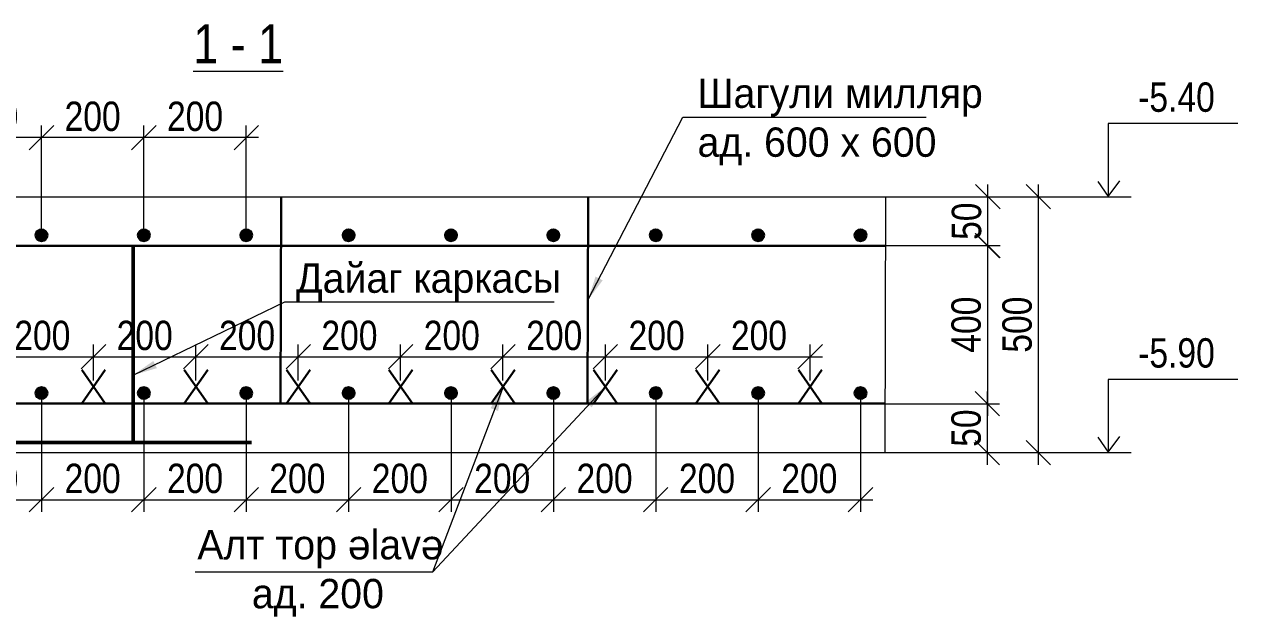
# Model space of a CAD drawing. Header units: millimetres. Extents: x -149347 to 251215, y -2929184 to -2541447.
# Drawn here: x -74820 to -62419, y -2660421 to -2654362 of the extents above; entities that cross this region are included whole.
import ezdxf

# ---------------------------------------------------------------- set-up
doc = ezdxf.new("R2010")
doc.units = ezdxf.units.MM
for name, color, linetype, lineweight in [('Armatur.   0.30', 7, 'Continuous', 30), ('xamit 0.18', 7, 'Continuous', 15), ('ИЧ  РАЗМЕР  0.09', 143, 'Continuous', 9), ('размер  0.09', 141, 'Continuous', 9)]:
    doc.layers.add(name, color=color, linetype=linetype, lineweight=lineweight)
for name, color, linetype in [('divarlar', 7, 'Continuous'), ('Platek FASAD STRIX', 7, 'Continuous'), ('ШТРИХ', 7, 'Continuous')]:
    doc.layers.add(name, color=color, linetype=linetype)
doc.styles.add('A3_Times_AzLat', font='A3TI(LA).TTF')
doc.styles.add('style1', font='A3TI(LA).TTF', dxfattribs={"height": 400})
doc.styles.add('style6', font='ARIALN.TTF', dxfattribs={"height": 300})
doc.dimstyles.new('DIM_100', dxfattribs={"dimscale": 100, "dimtxt": 250, "dimasz": 2.5, "dimexe": 1.25, "dimexo": 0.625, "dimtad": 1, "dimdec": 0, "dimtxsty": 'style1', "dimblk": 'OBLIQUE', "dimcen": 2.5, "dimdle": 1.25, "dimclrd": 251, "dimclre": 251, "dimaunit": 1, "dimadec": 3, "dimazin": 0, "dimtfac": 1, "dimtdec": 0, "dimtmove": 1, "dimatfit": 3, "dimfxl": 1.25, "dimlwd": 5, "dimlwe": 5, "dimarcsym": 0})

# ---------------------------------------------------------------- blocks, each defined once
blk = doc.blocks.new('_Oblique')
at = {"color": 0, "linetype": 'ByBlock', "lineweight": -2}
blk.add_line((-0.5, -0.5), (0.5, 0.5), dxfattribs=at)
blk = doc.blocks.new('*D1710')
at = {"color": 251, "lineweight": 5, "ltscale": 50, "transparency": 16777216}
for p, q in [((-75691, -2656517), (-75691, -2655396)), ((-74645, -2656517), (-74645, -2655396))]:
    blk.add_line(p, q, dxfattribs=at)
at = {"color": 251, "linetype": 'ByBlock', "lineweight": 5, "ltscale": 50, "transparency": 16777216}
blk.add_line((-74520, -2655521), (-75816, -2655521), dxfattribs=at)
at = {"layer": 'Defpoints', "color": 0, "lineweight": 15, "ltscale": 50, "transparency": 16777216}
for p in [(-75691, -2655521), (-75691, -2656580), (-74645, -2656580)]:
    blk.add_point(p, dxfattribs=at)
at = {"color": 251, "lineweight": 5, "ltscale": 50, "transparency": 16777216, "xscale": 250, "yscale": 250, "zscale": 250, "rotation": 180}
blk.add_blockref('_Oblique', (-75691, -2655521), dxfattribs=at)
at = {"color": 251, "lineweight": 5, "ltscale": 50, "transparency": 16777216, "xscale": 250, "yscale": 250, "zscale": 250}
blk.add_blockref('_Oblique', (-74645, -2655521), dxfattribs=at)
at = {"color": 0, "lineweight": 15, "ltscale": 50, "transparency": 16777216, "insert": (-75168, -2655305), "char_height": 300, "attachment_point": 5, "style": 'style6'}
blk.add_mtext('{\\fArial Narrow|b0|i0|c238|p34;200}', dxfattribs=at)
blk = doc.blocks.new('*D1711')
at = {"color": 251, "lineweight": 5, "ltscale": 50, "transparency": 16777216}
for p, q in [((-74645, -2656517), (-74645, -2655396)), ((-73598, -2656517), (-73598, -2655396))]:
    blk.add_line(p, q, dxfattribs=at)
at = {"color": 251, "linetype": 'ByBlock', "lineweight": 5, "ltscale": 50, "transparency": 16777216}
blk.add_line((-73473, -2655521), (-74770, -2655521), dxfattribs=at)
at = {"layer": 'Defpoints', "color": 0, "lineweight": 15, "ltscale": 50, "transparency": 16777216}
for p in [(-74645, -2655521), (-74645, -2656580), (-73598, -2656580)]:
    blk.add_point(p, dxfattribs=at)
at = {"color": 251, "lineweight": 5, "ltscale": 50, "transparency": 16777216, "xscale": 250, "yscale": 250, "zscale": 250, "rotation": 180}
blk.add_blockref('_Oblique', (-74645, -2655521), dxfattribs=at)
at = {"color": 251, "lineweight": 5, "ltscale": 50, "transparency": 16777216, "xscale": 250, "yscale": 250, "zscale": 250}
blk.add_blockref('_Oblique', (-73598, -2655521), dxfattribs=at)
at = {"color": 0, "lineweight": 15, "ltscale": 50, "transparency": 16777216, "insert": (-74122, -2655305), "char_height": 300, "attachment_point": 5, "style": 'style6'}
blk.add_mtext('{\\fArial Narrow|b0|i0|c238|p34;200}', dxfattribs=at)
blk = doc.blocks.new('*D1712')
at = {"color": 251, "lineweight": 5, "ltscale": 50, "transparency": 16777216}
for p, q in [((-73598, -2656517), (-73598, -2655396)), ((-72552, -2656527), (-72552, -2655396))]:
    blk.add_line(p, q, dxfattribs=at)
at = {"color": 251, "linetype": 'ByBlock', "lineweight": 5, "ltscale": 50, "transparency": 16777216}
blk.add_line((-72427, -2655521), (-73723, -2655521), dxfattribs=at)
at = {"layer": 'Defpoints', "color": 0, "lineweight": 15, "ltscale": 50, "transparency": 16777216}
for p in [(-73598, -2655521), (-73598, -2656580), (-72552, -2656590)]:
    blk.add_point(p, dxfattribs=at)
at = {"color": 251, "lineweight": 5, "ltscale": 50, "transparency": 16777216, "xscale": 250, "yscale": 250, "zscale": 250, "rotation": 180}
blk.add_blockref('_Oblique', (-73598, -2655521), dxfattribs=at)
at = {"color": 251, "lineweight": 5, "ltscale": 50, "transparency": 16777216, "xscale": 250, "yscale": 250, "zscale": 250}
blk.add_blockref('_Oblique', (-72552, -2655521), dxfattribs=at)
at = {"color": 0, "lineweight": 15, "ltscale": 50, "transparency": 16777216, "insert": (-73075, -2655305), "char_height": 300, "attachment_point": 5, "style": 'style6'}
blk.add_mtext('{\\fArial Narrow|b0|i0|c238|p34;200}', dxfattribs=at)
blk = doc.blocks.new('*D1713')
at = {"color": 251, "linetype": 'ByBlock', "lineweight": 5, "ltscale": 50, "transparency": 16777216}
blk.add_line((-64457, -2656001), (-64457, -2658867), dxfattribs=at)
at = {"color": 251, "lineweight": 5, "ltscale": 50, "transparency": 16777216}
for p, q in [((-65832, -2656126), (-64332, -2656126)), ((-65837, -2658742), (-64332, -2658742))]:
    blk.add_line(p, q, dxfattribs=at)
at = {"layer": 'Defpoints', "color": 0, "lineweight": 15, "ltscale": 50, "transparency": 16777216}
for p in [(-65894, -2656126), (-65899, -2658742), (-64457, -2658742)]:
    blk.add_point(p, dxfattribs=at)
at = {"color": 251, "lineweight": 5, "ltscale": 50, "transparency": 16777216, "xscale": 250, "yscale": 250, "zscale": 250}
for p, rotation in [((-64457, -2656126), 90), ((-64457, -2658742), 270)]:
    blk.add_blockref('_Oblique', p, dxfattribs=dict(at, rotation=rotation))
at = {"color": 0, "lineweight": 15, "ltscale": 50, "transparency": 16777216, "insert": (-64672, -2657434), "char_height": 300, "attachment_point": 5, "rotation": 90, "style": 'style6'}
blk.add_mtext('500', dxfattribs=at)
blk = doc.blocks.new('*D1714')
at = {"color": 251, "linetype": 'ByBlock', "lineweight": 5, "ltscale": 50, "transparency": 16777216}
blk.add_line((-64973, -2656751), (-64973, -2656001), dxfattribs=at)
at = {"color": 251, "lineweight": 5, "ltscale": 50, "transparency": 16777216}
for p, q in [((-66189, -2656126), (-64848, -2656126)), ((-66189, -2656626), (-64848, -2656626))]:
    blk.add_line(p, q, dxfattribs=at)
at = {"layer": 'Defpoints', "color": 0, "lineweight": 15, "ltscale": 50, "transparency": 16777216}
for p in [(-66251, -2656126), (-64973, -2656126), (-66252, -2656626)]:
    blk.add_point(p, dxfattribs=at)
at = {"color": 251, "lineweight": 5, "ltscale": 50, "transparency": 16777216, "xscale": 250, "yscale": 250, "zscale": 250}
for p, rotation in [((-64973, -2656126), 90), ((-64973, -2656626), 270)]:
    blk.add_blockref('_Oblique', p, dxfattribs=dict(at, rotation=rotation))
at = {"color": 0, "lineweight": 15, "ltscale": 50, "transparency": 16777216, "insert": (-65189, -2656376), "char_height": 300, "attachment_point": 5, "rotation": 90, "style": 'style6'}
blk.add_mtext('{\\fArial Narrow|b0|i0|c238|p34;50}', dxfattribs=at)
blk = doc.blocks.new('*D1715')
at = {"color": 251, "linetype": 'ByBlock', "lineweight": 5, "ltscale": 50, "transparency": 16777216}
blk.add_line((-64977, -2658867), (-64977, -2658117), dxfattribs=at)
at = {"color": 251, "lineweight": 5, "ltscale": 50, "transparency": 16777216}
for p, q in [((-66193, -2658242), (-64852, -2658242)), ((-66194, -2658742), (-64852, -2658742))]:
    blk.add_line(p, q, dxfattribs=at)
at = {"layer": 'Defpoints', "color": 0, "lineweight": 15, "ltscale": 50, "transparency": 16777216}
for p in [(-66256, -2658242), (-64977, -2658242), (-66256, -2658742)]:
    blk.add_point(p, dxfattribs=at)
at = {"color": 251, "lineweight": 5, "ltscale": 50, "transparency": 16777216, "xscale": 250, "yscale": 250, "zscale": 250}
for p, rotation in [((-64977, -2658242), 90), ((-64977, -2658742), 270)]:
    blk.add_blockref('_Oblique', p, dxfattribs=dict(at, rotation=rotation))
at = {"color": 0, "lineweight": 15, "ltscale": 50, "transparency": 16777216, "insert": (-65193, -2658492), "char_height": 300, "attachment_point": 5, "rotation": 90, "style": 'style6'}
blk.add_mtext('{\\fArial Narrow|b0|i0|c238|p34;50}', dxfattribs=at)
blk = doc.blocks.new('*D1716')
at = {"color": 251, "lineweight": 5, "ltscale": 50, "transparency": 16777216}
for p, q in [((-69413, -2658196), (-69413, -2659349)), ((-68367, -2658196), (-68367, -2659349))]:
    blk.add_line(p, q, dxfattribs=at)
at = {"color": 251, "linetype": 'ByBlock', "lineweight": 5, "ltscale": 50, "transparency": 16777216}
blk.add_line((-69538, -2659224), (-68242, -2659224), dxfattribs=at)
at = {"layer": 'Defpoints', "color": 0, "lineweight": 15, "ltscale": 50, "transparency": 16777216}
for p in [(-69413, -2658134), (-68367, -2658134), (-68367, -2659224)]:
    blk.add_point(p, dxfattribs=at)
at = {"color": 251, "lineweight": 5, "ltscale": 50, "transparency": 16777216, "xscale": 250, "yscale": 250, "zscale": 250, "rotation": 180}
blk.add_blockref('_Oblique', (-69413, -2659224), dxfattribs=at)
at = {"color": 251, "lineweight": 5, "ltscale": 50, "transparency": 16777216, "xscale": 250, "yscale": 250, "zscale": 250}
blk.add_blockref('_Oblique', (-68367, -2659224), dxfattribs=at)
at = {"color": 0, "lineweight": 15, "ltscale": 50, "transparency": 16777216, "insert": (-68890, -2659008), "char_height": 300, "attachment_point": 5, "style": 'style6'}
blk.add_mtext('200', dxfattribs=at)
blk = doc.blocks.new('*D1717')
at = {"color": 251, "linetype": 'ByBlock', "lineweight": 5, "ltscale": 50, "transparency": 16777216}
blk.add_line((-64977, -2656501), (-64977, -2658367), dxfattribs=at)
at = {"color": 251, "lineweight": 5, "ltscale": 50, "transparency": 16777216}
for p, q in [((-65082, -2656626), (-64852, -2656626)), ((-65082, -2658242), (-64852, -2658242))]:
    blk.add_line(p, q, dxfattribs=at)
at = {"layer": 'Defpoints', "color": 0, "lineweight": 15, "ltscale": 50, "transparency": 16777216}
for p in [(-65145, -2656626), (-65145, -2658242), (-64977, -2658242)]:
    blk.add_point(p, dxfattribs=at)
at = {"color": 251, "lineweight": 5, "ltscale": 50, "transparency": 16777216, "xscale": 250, "yscale": 250, "zscale": 250}
for p, rotation in [((-64977, -2656626), 90), ((-64977, -2658242), 270)]:
    blk.add_blockref('_Oblique', p, dxfattribs=dict(at, rotation=rotation))
at = {"color": 0, "lineweight": 15, "ltscale": 50, "transparency": 16777216, "insert": (-65193, -2657434), "char_height": 300, "attachment_point": 5, "rotation": 90, "style": 'style6'}
blk.add_mtext('400', dxfattribs=at)
blk = doc.blocks.new('*D1718')
at = {"color": 251, "lineweight": 5, "ltscale": 50, "transparency": 16777216}
for p, q in [((-71506, -2658196), (-71506, -2659349)), ((-70459, -2658196), (-70459, -2659349))]:
    blk.add_line(p, q, dxfattribs=at)
at = {"color": 251, "linetype": 'ByBlock', "lineweight": 5, "ltscale": 50, "transparency": 16777216}
blk.add_line((-71631, -2659224), (-70334, -2659224), dxfattribs=at)
at = {"layer": 'Defpoints', "color": 0, "lineweight": 15, "ltscale": 50, "transparency": 16777216}
for p in [(-71506, -2658134), (-70459, -2658134), (-70459, -2659224)]:
    blk.add_point(p, dxfattribs=at)
at = {"color": 251, "lineweight": 5, "ltscale": 50, "transparency": 16777216, "xscale": 250, "yscale": 250, "zscale": 250, "rotation": 180}
blk.add_blockref('_Oblique', (-71506, -2659224), dxfattribs=at)
at = {"color": 251, "lineweight": 5, "ltscale": 50, "transparency": 16777216, "xscale": 250, "yscale": 250, "zscale": 250}
blk.add_blockref('_Oblique', (-70459, -2659224), dxfattribs=at)
at = {"color": 0, "lineweight": 15, "ltscale": 50, "transparency": 16777216, "insert": (-70982, -2659008), "char_height": 300, "attachment_point": 5, "style": 'style6'}
blk.add_mtext('200', dxfattribs=at)
blk = doc.blocks.new('*D1719')
at = {"color": 251, "lineweight": 5, "ltscale": 50, "transparency": 16777216}
for p, q in [((-70459, -2658196), (-70459, -2659349)), ((-69413, -2658196), (-69413, -2659349))]:
    blk.add_line(p, q, dxfattribs=at)
at = {"color": 251, "linetype": 'ByBlock', "lineweight": 5, "ltscale": 50, "transparency": 16777216}
blk.add_line((-70584, -2659224), (-69288, -2659224), dxfattribs=at)
at = {"layer": 'Defpoints', "color": 0, "lineweight": 15, "ltscale": 50, "transparency": 16777216}
for p in [(-70459, -2658134), (-69413, -2658134), (-69413, -2659224)]:
    blk.add_point(p, dxfattribs=at)
at = {"color": 251, "lineweight": 5, "ltscale": 50, "transparency": 16777216, "xscale": 250, "yscale": 250, "zscale": 250, "rotation": 180}
blk.add_blockref('_Oblique', (-70459, -2659224), dxfattribs=at)
at = {"color": 251, "lineweight": 5, "ltscale": 50, "transparency": 16777216, "xscale": 250, "yscale": 250, "zscale": 250}
blk.add_blockref('_Oblique', (-69413, -2659224), dxfattribs=at)
at = {"color": 0, "lineweight": 15, "ltscale": 50, "transparency": 16777216, "insert": (-69936, -2659008), "char_height": 300, "attachment_point": 5, "style": 'style6'}
blk.add_mtext('200', dxfattribs=at)
blk = doc.blocks.new('*D1720')
at = {"color": 251, "lineweight": 5, "ltscale": 50, "transparency": 16777216}
for p, q in [((-73598, -2658196), (-73598, -2659349)), ((-72552, -2658196), (-72552, -2659349))]:
    blk.add_line(p, q, dxfattribs=at)
at = {"color": 251, "linetype": 'ByBlock', "lineweight": 5, "ltscale": 50, "transparency": 16777216}
blk.add_line((-73723, -2659224), (-72427, -2659224), dxfattribs=at)
at = {"layer": 'Defpoints', "color": 0, "lineweight": 15, "ltscale": 50, "transparency": 16777216}
for p in [(-73598, -2658134), (-72552, -2658134), (-72552, -2659224)]:
    blk.add_point(p, dxfattribs=at)
at = {"color": 251, "lineweight": 5, "ltscale": 50, "transparency": 16777216, "xscale": 250, "yscale": 250, "zscale": 250, "rotation": 180}
blk.add_blockref('_Oblique', (-73598, -2659224), dxfattribs=at)
at = {"color": 251, "lineweight": 5, "ltscale": 50, "transparency": 16777216, "xscale": 250, "yscale": 250, "zscale": 250}
blk.add_blockref('_Oblique', (-72552, -2659224), dxfattribs=at)
at = {"color": 0, "lineweight": 15, "ltscale": 50, "transparency": 16777216, "insert": (-73075, -2659008), "char_height": 300, "attachment_point": 5, "style": 'style6'}
blk.add_mtext('200', dxfattribs=at)
blk = doc.blocks.new('*D1721')
at = {"color": 251, "lineweight": 5, "ltscale": 50, "transparency": 16777216}
for p, q in [((-72552, -2658196), (-72552, -2659349)), ((-71506, -2658196), (-71506, -2659349))]:
    blk.add_line(p, q, dxfattribs=at)
at = {"color": 251, "linetype": 'ByBlock', "lineweight": 5, "ltscale": 50, "transparency": 16777216}
blk.add_line((-72677, -2659224), (-71381, -2659224), dxfattribs=at)
at = {"layer": 'Defpoints', "color": 0, "lineweight": 15, "ltscale": 50, "transparency": 16777216}
for p in [(-72552, -2658134), (-71506, -2658134), (-71506, -2659224)]:
    blk.add_point(p, dxfattribs=at)
at = {"color": 251, "lineweight": 5, "ltscale": 50, "transparency": 16777216, "xscale": 250, "yscale": 250, "zscale": 250, "rotation": 180}
blk.add_blockref('_Oblique', (-72552, -2659224), dxfattribs=at)
at = {"color": 251, "lineweight": 5, "ltscale": 50, "transparency": 16777216, "xscale": 250, "yscale": 250, "zscale": 250}
blk.add_blockref('_Oblique', (-71506, -2659224), dxfattribs=at)
at = {"color": 0, "lineweight": 15, "ltscale": 50, "transparency": 16777216, "insert": (-72029, -2659008), "char_height": 300, "attachment_point": 5, "style": 'style6'}
blk.add_mtext('200', dxfattribs=at)
blk = doc.blocks.new('*D1722')
at = {"color": 251, "lineweight": 5, "ltscale": 50, "transparency": 16777216}
for p, q in [((-75691, -2658196), (-75691, -2659349)), ((-74645, -2658196), (-74645, -2659349))]:
    blk.add_line(p, q, dxfattribs=at)
at = {"color": 251, "linetype": 'ByBlock', "lineweight": 5, "ltscale": 50, "transparency": 16777216}
blk.add_line((-75816, -2659224), (-74520, -2659224), dxfattribs=at)
at = {"layer": 'Defpoints', "color": 0, "lineweight": 15, "ltscale": 50, "transparency": 16777216}
for p in [(-75691, -2658134), (-74645, -2658134), (-74645, -2659224)]:
    blk.add_point(p, dxfattribs=at)
at = {"color": 251, "lineweight": 5, "ltscale": 50, "transparency": 16777216, "xscale": 250, "yscale": 250, "zscale": 250, "rotation": 180}
blk.add_blockref('_Oblique', (-75691, -2659224), dxfattribs=at)
at = {"color": 251, "lineweight": 5, "ltscale": 50, "transparency": 16777216, "xscale": 250, "yscale": 250, "zscale": 250}
blk.add_blockref('_Oblique', (-74645, -2659224), dxfattribs=at)
at = {"color": 0, "lineweight": 15, "ltscale": 50, "transparency": 16777216, "insert": (-75168, -2659008), "char_height": 300, "attachment_point": 5, "style": 'style6'}
blk.add_mtext('200', dxfattribs=at)
blk = doc.blocks.new('*D1723')
at = {"color": 251, "lineweight": 5, "ltscale": 50, "transparency": 16777216}
for p, q in [((-74645, -2658196), (-74645, -2659349)), ((-73598, -2658196), (-73598, -2659349))]:
    blk.add_line(p, q, dxfattribs=at)
at = {"color": 251, "linetype": 'ByBlock', "lineweight": 5, "ltscale": 50, "transparency": 16777216}
blk.add_line((-74770, -2659224), (-73473, -2659224), dxfattribs=at)
at = {"layer": 'Defpoints', "color": 0, "lineweight": 15, "ltscale": 50, "transparency": 16777216}
for p in [(-74645, -2658134), (-73598, -2658134), (-73598, -2659224)]:
    blk.add_point(p, dxfattribs=at)
at = {"color": 251, "lineweight": 5, "ltscale": 50, "transparency": 16777216, "xscale": 250, "yscale": 250, "zscale": 250, "rotation": 180}
blk.add_blockref('_Oblique', (-74645, -2659224), dxfattribs=at)
at = {"color": 251, "lineweight": 5, "ltscale": 50, "transparency": 16777216, "xscale": 250, "yscale": 250, "zscale": 250}
blk.add_blockref('_Oblique', (-73598, -2659224), dxfattribs=at)
at = {"color": 0, "lineweight": 15, "ltscale": 50, "transparency": 16777216, "insert": (-74122, -2659008), "char_height": 300, "attachment_point": 5, "style": 'style6'}
blk.add_mtext('200', dxfattribs=at)
blk = doc.blocks.new('*D1727')
at = {"color": 251, "lineweight": 5, "ltscale": 50, "transparency": 16777216}
for p, q in [((-68367, -2658196), (-68367, -2659349)), ((-67320, -2658196), (-67320, -2659349))]:
    blk.add_line(p, q, dxfattribs=at)
at = {"color": 251, "linetype": 'ByBlock', "lineweight": 5, "ltscale": 50, "transparency": 16777216}
blk.add_line((-68492, -2659224), (-67195, -2659224), dxfattribs=at)
at = {"layer": 'Defpoints', "color": 0, "lineweight": 15, "ltscale": 50, "transparency": 16777216}
for p in [(-68367, -2658134), (-67320, -2658134), (-67320, -2659224)]:
    blk.add_point(p, dxfattribs=at)
at = {"color": 251, "lineweight": 5, "ltscale": 50, "transparency": 16777216, "xscale": 250, "yscale": 250, "zscale": 250, "rotation": 180}
blk.add_blockref('_Oblique', (-68367, -2659224), dxfattribs=at)
at = {"color": 251, "lineweight": 5, "ltscale": 50, "transparency": 16777216, "xscale": 250, "yscale": 250, "zscale": 250}
blk.add_blockref('_Oblique', (-67320, -2659224), dxfattribs=at)
at = {"color": 0, "lineweight": 15, "ltscale": 50, "transparency": 16777216, "insert": (-67843, -2659008), "char_height": 300, "attachment_point": 5, "style": 'style6'}
blk.add_mtext('200', dxfattribs=at)
blk = doc.blocks.new('*D1728')
at = {"color": 251, "lineweight": 5, "ltscale": 50, "transparency": 16777216}
for p, q in [((-67320, -2658196), (-67320, -2659349)), ((-66274, -2658196), (-66274, -2659349))]:
    blk.add_line(p, q, dxfattribs=at)
at = {"color": 251, "linetype": 'ByBlock', "lineweight": 5, "ltscale": 50, "transparency": 16777216}
blk.add_line((-67445, -2659224), (-66149, -2659224), dxfattribs=at)
at = {"layer": 'Defpoints', "color": 0, "lineweight": 15, "ltscale": 50, "transparency": 16777216}
for p in [(-67320, -2658134), (-66274, -2658134), (-66274, -2659224)]:
    blk.add_point(p, dxfattribs=at)
at = {"color": 251, "lineweight": 5, "ltscale": 50, "transparency": 16777216, "xscale": 250, "yscale": 250, "zscale": 250, "rotation": 180}
blk.add_blockref('_Oblique', (-67320, -2659224), dxfattribs=at)
at = {"color": 251, "lineweight": 5, "ltscale": 50, "transparency": 16777216, "xscale": 250, "yscale": 250, "zscale": 250}
blk.add_blockref('_Oblique', (-66274, -2659224), dxfattribs=at)
at = {"color": 0, "lineweight": 15, "ltscale": 50, "transparency": 16777216, "insert": (-66797, -2659008), "char_height": 300, "attachment_point": 5, "style": 'style6'}
blk.add_mtext('200', dxfattribs=at)
blk = doc.blocks.new('*D1732')
at = {"color": 251, "lineweight": 5, "ltscale": 50, "transparency": 16777216}
for p, q in [((-75159, -2658006), (-75159, -2657637)), ((-74113, -2658006), (-74113, -2657637))]:
    blk.add_line(p, q, dxfattribs=at)
at = {"color": 251, "linetype": 'ByBlock', "lineweight": 5, "ltscale": 50, "transparency": 16777216}
blk.add_line((-75284, -2657762), (-73988, -2657762), dxfattribs=at)
at = {"layer": 'Defpoints', "color": 0, "lineweight": 15, "ltscale": 50, "transparency": 16777216}
for p in [(-74113, -2657762), (-75159, -2658069), (-74113, -2658069)]:
    blk.add_point(p, dxfattribs=at)
at = {"color": 251, "lineweight": 5, "ltscale": 50, "transparency": 16777216, "xscale": 250, "yscale": 250, "zscale": 250, "rotation": 180}
blk.add_blockref('_Oblique', (-75159, -2657762), dxfattribs=at)
at = {"color": 251, "lineweight": 5, "ltscale": 50, "transparency": 16777216, "xscale": 250, "yscale": 250, "zscale": 250}
blk.add_blockref('_Oblique', (-74113, -2657762), dxfattribs=at)
at = {"color": 0, "lineweight": 15, "ltscale": 50, "transparency": 16777216, "insert": (-74636, -2657546), "char_height": 300, "attachment_point": 5, "style": 'style6'}
blk.add_mtext('200', dxfattribs=at)
blk = doc.blocks.new('*D1733')
at = {"color": 251, "lineweight": 5, "ltscale": 50, "transparency": 16777216}
for p, q in [((-74113, -2658006), (-74113, -2657637)), ((-73067, -2658006), (-73067, -2657637))]:
    blk.add_line(p, q, dxfattribs=at)
at = {"color": 251, "linetype": 'ByBlock', "lineweight": 5, "ltscale": 50, "transparency": 16777216}
blk.add_line((-74238, -2657762), (-72942, -2657762), dxfattribs=at)
at = {"layer": 'Defpoints', "color": 0, "lineweight": 15, "ltscale": 50, "transparency": 16777216}
for p in [(-73067, -2657762), (-74113, -2658069), (-73067, -2658069)]:
    blk.add_point(p, dxfattribs=at)
at = {"color": 251, "lineweight": 5, "ltscale": 50, "transparency": 16777216, "xscale": 250, "yscale": 250, "zscale": 250, "rotation": 180}
blk.add_blockref('_Oblique', (-74113, -2657762), dxfattribs=at)
at = {"color": 251, "lineweight": 5, "ltscale": 50, "transparency": 16777216, "xscale": 250, "yscale": 250, "zscale": 250}
blk.add_blockref('_Oblique', (-73067, -2657762), dxfattribs=at)
at = {"color": 0, "lineweight": 15, "ltscale": 50, "transparency": 16777216, "insert": (-73590, -2657546), "char_height": 300, "attachment_point": 5, "style": 'style6'}
blk.add_mtext('200', dxfattribs=at)
blk = doc.blocks.new('*D1734')
at = {"color": 251, "lineweight": 5, "ltscale": 50, "transparency": 16777216}
for p, q in [((-73067, -2658006), (-73067, -2657637)), ((-72020, -2658006), (-72020, -2657637))]:
    blk.add_line(p, q, dxfattribs=at)
at = {"color": 251, "linetype": 'ByBlock', "lineweight": 5, "ltscale": 50, "transparency": 16777216}
blk.add_line((-73192, -2657762), (-71895, -2657762), dxfattribs=at)
at = {"layer": 'Defpoints', "color": 0, "lineweight": 15, "ltscale": 50, "transparency": 16777216}
for p in [(-72020, -2657762), (-73067, -2658069), (-72020, -2658069)]:
    blk.add_point(p, dxfattribs=at)
at = {"color": 251, "lineweight": 5, "ltscale": 50, "transparency": 16777216, "xscale": 250, "yscale": 250, "zscale": 250, "rotation": 180}
blk.add_blockref('_Oblique', (-73067, -2657762), dxfattribs=at)
at = {"color": 251, "lineweight": 5, "ltscale": 50, "transparency": 16777216, "xscale": 250, "yscale": 250, "zscale": 250}
blk.add_blockref('_Oblique', (-72020, -2657762), dxfattribs=at)
at = {"color": 0, "lineweight": 15, "ltscale": 50, "transparency": 16777216, "insert": (-72543, -2657546), "char_height": 300, "attachment_point": 5, "style": 'style6'}
blk.add_mtext('200', dxfattribs=at)
blk = doc.blocks.new('*D1735')
at = {"color": 251, "lineweight": 5, "ltscale": 50, "transparency": 16777216}
for p, q in [((-72020, -2658006), (-72020, -2657637)), ((-70974, -2658006), (-70974, -2657637))]:
    blk.add_line(p, q, dxfattribs=at)
at = {"color": 251, "linetype": 'ByBlock', "lineweight": 5, "ltscale": 50, "transparency": 16777216}
blk.add_line((-72145, -2657762), (-70849, -2657762), dxfattribs=at)
at = {"layer": 'Defpoints', "color": 0, "lineweight": 15, "ltscale": 50, "transparency": 16777216}
for p in [(-70974, -2657762), (-72020, -2658069), (-70974, -2658069)]:
    blk.add_point(p, dxfattribs=at)
at = {"color": 251, "lineweight": 5, "ltscale": 50, "transparency": 16777216, "xscale": 250, "yscale": 250, "zscale": 250, "rotation": 180}
blk.add_blockref('_Oblique', (-72020, -2657762), dxfattribs=at)
at = {"color": 251, "lineweight": 5, "ltscale": 50, "transparency": 16777216, "xscale": 250, "yscale": 250, "zscale": 250}
blk.add_blockref('_Oblique', (-70974, -2657762), dxfattribs=at)
at = {"color": 0, "lineweight": 15, "ltscale": 50, "transparency": 16777216, "insert": (-71497, -2657546), "char_height": 300, "attachment_point": 5, "style": 'style6'}
blk.add_mtext('200', dxfattribs=at)
blk = doc.blocks.new('*D1736')
at = {"color": 251, "lineweight": 5, "ltscale": 50, "transparency": 16777216}
for p, q in [((-70974, -2658006), (-70974, -2657637)), ((-69928, -2658006), (-69928, -2657637))]:
    blk.add_line(p, q, dxfattribs=at)
at = {"color": 251, "linetype": 'ByBlock', "lineweight": 5, "ltscale": 50, "transparency": 16777216}
blk.add_line((-71099, -2657762), (-69803, -2657762), dxfattribs=at)
at = {"layer": 'Defpoints', "color": 0, "lineweight": 15, "ltscale": 50, "transparency": 16777216}
for p in [(-69928, -2657762), (-70974, -2658069), (-69928, -2658069)]:
    blk.add_point(p, dxfattribs=at)
at = {"color": 251, "lineweight": 5, "ltscale": 50, "transparency": 16777216, "xscale": 250, "yscale": 250, "zscale": 250, "rotation": 180}
blk.add_blockref('_Oblique', (-70974, -2657762), dxfattribs=at)
at = {"color": 251, "lineweight": 5, "ltscale": 50, "transparency": 16777216, "xscale": 250, "yscale": 250, "zscale": 250}
blk.add_blockref('_Oblique', (-69928, -2657762), dxfattribs=at)
at = {"color": 0, "lineweight": 15, "ltscale": 50, "transparency": 16777216, "insert": (-70451, -2657546), "char_height": 300, "attachment_point": 5, "style": 'style6'}
blk.add_mtext('200', dxfattribs=at)
blk = doc.blocks.new('*D1737')
at = {"color": 251, "lineweight": 5, "ltscale": 50, "transparency": 16777216}
for p, q in [((-69928, -2658006), (-69928, -2657637)), ((-68881, -2658006), (-68881, -2657637))]:
    blk.add_line(p, q, dxfattribs=at)
at = {"color": 251, "linetype": 'ByBlock', "lineweight": 5, "ltscale": 50, "transparency": 16777216}
blk.add_line((-70053, -2657762), (-68756, -2657762), dxfattribs=at)
at = {"layer": 'Defpoints', "color": 0, "lineweight": 15, "ltscale": 50, "transparency": 16777216}
for p in [(-68881, -2657762), (-69928, -2658069), (-68881, -2658069)]:
    blk.add_point(p, dxfattribs=at)
at = {"color": 251, "lineweight": 5, "ltscale": 50, "transparency": 16777216, "xscale": 250, "yscale": 250, "zscale": 250, "rotation": 180}
blk.add_blockref('_Oblique', (-69928, -2657762), dxfattribs=at)
at = {"color": 251, "lineweight": 5, "ltscale": 50, "transparency": 16777216, "xscale": 250, "yscale": 250, "zscale": 250}
blk.add_blockref('_Oblique', (-68881, -2657762), dxfattribs=at)
at = {"color": 0, "lineweight": 15, "ltscale": 50, "transparency": 16777216, "insert": (-69404, -2657546), "char_height": 300, "attachment_point": 5, "style": 'style6'}
blk.add_mtext('200', dxfattribs=at)
blk = doc.blocks.new('*D1738')
at = {"color": 251, "lineweight": 5, "ltscale": 50, "transparency": 16777216}
for p, q in [((-68881, -2658006), (-68881, -2657637)), ((-67835, -2658006), (-67835, -2657637))]:
    blk.add_line(p, q, dxfattribs=at)
at = {"color": 251, "linetype": 'ByBlock', "lineweight": 5, "ltscale": 50, "transparency": 16777216}
blk.add_line((-69006, -2657762), (-67710, -2657762), dxfattribs=at)
at = {"layer": 'Defpoints', "color": 0, "lineweight": 15, "ltscale": 50, "transparency": 16777216}
for p in [(-67835, -2657762), (-68881, -2658069), (-67835, -2658069)]:
    blk.add_point(p, dxfattribs=at)
at = {"color": 251, "lineweight": 5, "ltscale": 50, "transparency": 16777216, "xscale": 250, "yscale": 250, "zscale": 250, "rotation": 180}
blk.add_blockref('_Oblique', (-68881, -2657762), dxfattribs=at)
at = {"color": 251, "lineweight": 5, "ltscale": 50, "transparency": 16777216, "xscale": 250, "yscale": 250, "zscale": 250}
blk.add_blockref('_Oblique', (-67835, -2657762), dxfattribs=at)
at = {"color": 0, "lineweight": 15, "ltscale": 50, "transparency": 16777216, "insert": (-68358, -2657546), "char_height": 300, "attachment_point": 5, "style": 'style6'}
blk.add_mtext('200', dxfattribs=at)
blk = doc.blocks.new('*D1739')
at = {"color": 251, "lineweight": 5, "ltscale": 50, "transparency": 16777216}
for p, q in [((-67835, -2658006), (-67835, -2657637)), ((-66789, -2658006), (-66789, -2657637))]:
    blk.add_line(p, q, dxfattribs=at)
at = {"color": 251, "linetype": 'ByBlock', "lineweight": 5, "ltscale": 50, "transparency": 16777216}
blk.add_line((-67960, -2657762), (-66664, -2657762), dxfattribs=at)
at = {"layer": 'Defpoints', "color": 0, "lineweight": 15, "ltscale": 50, "transparency": 16777216}
for p in [(-66789, -2657762), (-67835, -2658069), (-66789, -2658069)]:
    blk.add_point(p, dxfattribs=at)
at = {"color": 251, "lineweight": 5, "ltscale": 50, "transparency": 16777216, "xscale": 250, "yscale": 250, "zscale": 250, "rotation": 180}
blk.add_blockref('_Oblique', (-67835, -2657762), dxfattribs=at)
at = {"color": 251, "lineweight": 5, "ltscale": 50, "transparency": 16777216, "xscale": 250, "yscale": 250, "zscale": 250}
blk.add_blockref('_Oblique', (-66789, -2657762), dxfattribs=at)
at = {"color": 0, "lineweight": 15, "ltscale": 50, "transparency": 16777216, "insert": (-67312, -2657546), "char_height": 300, "attachment_point": 5, "style": 'style6'}
blk.add_mtext('200', dxfattribs=at)

msp = doc.modelspace()

# ---------------------------------------------------------------- hatches: boundary and pattern name
at = {"lineweight": 13}
for points in [[(-74584.70197, -2656519.62333, 1), (-74704.70197, -2656519.62333, 1)], [(-73538.34979, -2656519.62333, 1), (-73658.34979, -2656519.62333, 1)], [(-72491.99762, -2656519.62333, 1), (-72611.99762, -2656519.62333, 1)], [(-71445.64545, -2656519.62333, 1), (-71565.64545, -2656519.62333, 1)], [(-70399.29327, -2656519.62333, 1), (-70519.29327, -2656519.62333, 1)], [(-69352.9411, -2656519.62333, 1), (-69472.9411, -2656519.62333, 1)], [(-68306.58893, -2656519.62333, 1), (-68426.58893, -2656519.62333, 1)], [(-67260.23675, -2656519.62333, 1), (-67380.23675, -2656519.62333, 1)], [(-66213.88458, -2656519.62333, 1), (-66333.88458, -2656519.62333, 1)], [(-74584.70197, -2658133.91806, 1), (-74704.70197, -2658133.91806, 1)], [(-73538.34979, -2658133.91806, 1), (-73658.34979, -2658133.91806, 1)], [(-72491.99762, -2658133.91806, 1), (-72611.99762, -2658133.91806, 1)], [(-71445.64545, -2658133.91806, 1), (-71565.64545, -2658133.91806, 1)], [(-70399.29327, -2658133.91806, 1), (-70519.29327, -2658133.91806, 1)], [(-69352.9411, -2658133.91806, 1), (-69472.9411, -2658133.91806, 1)], [(-68306.58893, -2658133.91806, 1), (-68426.58893, -2658133.91806, 1)], [(-67260.23675, -2658133.91806, 1), (-67380.23675, -2658133.91806, 1)], [(-66213.88458, -2658133.91806, 1), (-66333.88458, -2658133.91806, 1)]]:
    msp.add_hatch(color=4, dxfattribs=at).paths.add_polyline_path(points)

# ---------------------------------------------------------------- linework, layer by layer
at = {"color": 1, "linetype": 'Continuous', "lineweight": 30, "ltscale": 2}
for points in [[(-73992.35655, -2657896.67648), (-74233.66969, -2658240.51902)], [(-74233.66969, -2657896.67648), (-73992.35655, -2658240.51902)], [(-72946.00437, -2657896.67648), (-73187.31752, -2658240.51902)], [(-73187.31752, -2657896.67648), (-72946.00437, -2658240.51902)], [(-71899.6522, -2657896.67648), (-72140.96534, -2658240.51902)], [(-72140.96534, -2657896.67648), (-71899.6522, -2658240.51902)], [(-70853.30003, -2657896.67648), (-71094.61317, -2658240.51902)], [(-71094.61317, -2657896.67648), (-70853.30003, -2658240.51902)], [(-69806.94785, -2657896.67648), (-70048.26099, -2658240.51902)], [(-70048.26099, -2657896.67648), (-69806.94785, -2658240.51902)], [(-68760.59568, -2657896.67648), (-69001.90882, -2658240.51902)], [(-69001.90882, -2657896.67648), (-68760.59568, -2658240.51902)], [(-67714.24351, -2657896.67648), (-67955.55665, -2658240.51902)], [(-67955.55665, -2657896.67648), (-67714.24351, -2658240.51902)], [(-66667.89133, -2657896.67648), (-66909.20447, -2658240.51902)], [(-66909.20447, -2657896.67648), (-66667.89133, -2658240.51902)]]:
    msp.add_lwpolyline(points, dxfattribs=at)
at = {"layer": 'Armatur.   0.30', "linetype": 'ByBlock', "lineweight": 30}
for p, q in [((-72195.63323, -2656126.22429), (-72203.22965, -2658240.51902)), ((-69056.5767, -2656126.22429), (-69064.17313, -2658240.51902))]:
    msp.add_line(p, q, dxfattribs=at)
at = {"layer": 'Armatur.   0.30', "linetype": 'ByBlock', "lineweight": 0}
msp.add_line((-66019.19999, -2656126.22429), (-66024.10217, -2658742.10473), dxfattribs=at)
at = {"layer": 'Armatur.   0.30', "linetype": 'ByBlock', "lineweight": 50}
for p, q in [((-73708.13673, -2656626.22429), (-73708.13673, -2658637.87583)), ((-74918.13673, -2658637.87583), (-72498.13673, -2658637.87583))]:
    msp.add_line(p, q, dxfattribs=at)
at = {"layer": 'Platek FASAD STRIX', "color": 0, "lineweight": 20}
for points in [[(-62418.70822, -2655377.25889), (-63741.44462, -2655377.25889), (-63741.44462, -2656123.03271)], [(-63848.16463, -2655969.64992), (-63741.44462, -2656123.03271), (-63624.33484, -2655963.04393)], [(-62418.70822, -2657993.13933), (-63741.44462, -2657993.13933), (-63741.44462, -2658738.91315)], [(-63848.16463, -2658585.53035), (-63741.44462, -2658738.91315), (-63624.33484, -2658578.92436)]]:
    msp.add_lwpolyline(points, dxfattribs=at)
at = {"layer": 'xamit 0.18', "linetype": 'ByBlock', "lineweight": 30}
for centre in [(-74644.70197, -2656519.62333), (-73598.34979, -2656519.62333), (-72551.99762, -2656519.62333), (-71505.64545, -2656519.62333), (-70459.29327, -2656519.62333), (-69412.9411, -2656519.62333), (-68366.58893, -2656519.62333), (-67320.23675, -2656519.62333), (-66273.88458, -2656519.62333), (-74644.70197, -2658133.91806), (-73598.34979, -2658133.91806), (-72551.99762, -2658133.91806), (-71505.64545, -2658133.91806), (-70459.29327, -2658133.91806), (-69412.9411, -2658133.91806), (-68366.58893, -2658133.91806), (-67320.23675, -2658133.91806), (-66273.88458, -2658133.91806)]:
    msp.add_circle(centre, 60, dxfattribs=at)
at = {"layer": 'ШТРИХ', "linetype": 'ByBlock', "lineweight": 0}
for p, q in [((-79168.72811, -2656126.22429), (-66019.19999, -2656126.22429)), ((-64456.74026, -2656126.22429), (-63508.36832, -2656126.22429)), ((-79173.63029, -2658742.10473), (-66024.10217, -2658742.10473)), ((-64456.74026, -2658742.10473), (-63508.36832, -2658742.10473))]:
    msp.add_line(p, q, dxfattribs=at)
at = {"layer": 'ШТРИХ', "color": 4, "linetype": 'ByBlock', "lineweight": 30}
for p, q in [((-66019.50534, -2656626.22429), (-79169.03346, -2656626.22429)), ((-66023.79586, -2658240.51902), (-79169.03346, -2658240.51902))]:
    msp.add_line(p, q, dxfattribs=at)

# ---------------------------------------------------------------- texts
at = {"color": 251, "lineweight": 15, "ltscale": 80, "insert": (-72634.3623, -2654561.82674), "char_height": 400, "attachment_point": 5, "style": 'style6'}
msp.add_mtext('{\\fArial Narrow|b0|i0|c238|p34;\\L\\C256;1 - 1}', dxfattribs=at)
at = {"layer": 'divarlar', "color": 1, "lineweight": 9, "char_height": 300, "attachment_point": 3, "style": 'style6'}
for s, insert in [('\\pxqc;{\\fArial Narrow|b0|i0|c238|p34;\\C0;-5.40}', (-62093.13565, -2654956.97103)), ('\\pxqc;{\\fArial Narrow|b0|i0|c238|p34;\\C0;-5.90}', (-62093.13565, -2657572.85146))]:
    msp.add_mtext_dynamic_manual_height_columns(s, width=1902.7166122, gutter_width=15, heights=[0], dxfattribs=dict(at, insert=insert))
at = {"layer": 'размер  0.09', "linetype": 'ByBlock', "lineweight": 0, "char_height": 300, "attachment_point": 1, "style": 'A3_Times_AzLat'}
for s, insert in [('{\\C2;Шагули милляр\\Pад. 600 х 600}', (-67939.66403, -2654917.1599)), ('{\\C2;Дайаг каркасы\\P }', (-72042.71026, -2656808.05357)), ('{\\C2;Алт тор \\fArial|b0|i0|c238|p34;ə\\fA3 Times AzLat|b0|i0|c204|p18;lav\\fArial|b0|i0|c238|p34;ə\\fA3 Times AzLat|b0|i0|c204|p18;\\P     ад. 200}', (-73051.65583, -2659534.05596))]:
    msp.add_mtext(s, dxfattribs=dict(at, insert=insert))

# ---------------------------------------------------------------- dimensions: what is measured, and where the dimension line sits
at = {"color": 231, "lineweight": 15, "ltscale": 50}
for base, p1, p2, text, picture, middle in [((-75691.05414, -2655520.62146), (-74644.70197, -2656579.62333), (-75691.05414, -2656579.62333), '{\\fArial Narrow|b0|i0|c238|p34;200}', '*D1710', (-75167.87805, -2655304.94956)), ((-74644.70197, -2655520.62146), (-73598.34979, -2656579.62333), (-74644.70197, -2656579.62333), '{\\fArial Narrow|b0|i0|c238|p34;200}', '*D1711', (-74121.52588, -2655304.94956)), ((-73598.34979, -2655520.62146), (-72551.99762, -2656589.62333), (-73598.34979, -2656579.62333), '{\\fArial Narrow|b0|i0|c238|p34;200}', '*D1712', (-73075.17371, -2655304.94956)), ((-74113.01312, -2657761.83734), (-75159.36529, -2658068.59775), (-74113.01312, -2658068.59775), '200', '*D1732', (-74636.18921, -2657546.16544)), ((-73066.66095, -2657761.83734), (-74113.01312, -2658068.59775), (-73066.66095, -2658068.59775), '200', '*D1733', (-73589.83703, -2657546.16544)), ((-72020.30877, -2657761.83734), (-73066.66095, -2658068.59775), (-72020.30877, -2658068.59775), '200', '*D1734', (-72543.48486, -2657546.16544)), ((-70973.9566, -2657761.83734), (-72020.30877, -2658068.59775), (-70973.9566, -2658068.59775), '200', '*D1735', (-71497.13268, -2657546.16544)), ((-69927.60442, -2657761.83734), (-70973.9566, -2658068.59775), (-69927.60442, -2658068.59775), '200', '*D1736', (-70450.78051, -2657546.16544)), ((-68881.25225, -2657761.83734), (-69927.60442, -2658068.59775), (-68881.25225, -2658068.59775), '200', '*D1737', (-69404.42834, -2657546.16544)), ((-67834.90008, -2657761.83734), (-68881.25225, -2658068.59775), (-67834.90008, -2658068.59775), '200', '*D1738', (-68358.07616, -2657546.16544)), ((-66788.5479, -2657761.83734), (-67834.90008, -2658068.59775), (-66788.5479, -2658068.59775), '200', '*D1739', (-67311.72399, -2657546.16544)), ((-74644.70197, -2659223.54247), (-75691.05414, -2658133.91806), (-74644.70197, -2658133.91806), '200', '*D1722', (-75167.87805, -2659007.87057)), ((-73598.34979, -2659223.54247), (-74644.70197, -2658133.91806), (-73598.34979, -2658133.91806), '200', '*D1723', (-74121.52588, -2659007.87057)), ((-72551.99762, -2659223.54247), (-73598.34979, -2658133.91806), (-72551.99762, -2658133.91806), '200', '*D1720', (-73075.17371, -2659007.87057)), ((-71505.64545, -2659223.54247), (-72551.99762, -2658133.91806), (-71505.64545, -2658133.91806), '200', '*D1721', (-72028.82153, -2659007.87057)), ((-70459.29327, -2659223.54247), (-71505.64545, -2658133.91806), (-70459.29327, -2658133.91806), '200', '*D1718', (-70982.46936, -2659007.87057)), ((-69412.9411, -2659223.54247), (-70459.29327, -2658133.91806), (-69412.9411, -2658133.91806), '200', '*D1719', (-69936.11719, -2659007.87057)), ((-68366.58893, -2659223.54247), (-69412.9411, -2658133.91806), (-68366.58893, -2658133.91806), '200', '*D1716', (-68889.76501, -2659007.87057)), ((-67320.23675, -2659223.54247), (-68366.58893, -2658133.91806), (-67320.23675, -2658133.91806), '200', '*D1727', (-67843.41284, -2659007.87057)), ((-66273.88458, -2659223.54247), (-67320.23675, -2658133.91806), (-66273.88458, -2658133.91806), '200', '*D1728', (-66797.06066, -2659007.87057))]:
    dim = msp.add_linear_dim(base=base, p1=p1, p2=p2, text=text, dimstyle='DIM_100', override={"dimtxsty": 'style6'}, dxfattribs=at)
    dim.commit()
    dim.dimension.update_dxf_attribs({"geometry": picture, "text_midpoint": middle})
for base, p1, p2, picture, middle in [((-64972.84782, -2656126.22429), (-66251.77061, -2656626.22429), (-66251.46526, -2656126.22429), '*D1714', (-64972.84782, -2656376.22429)), ((-64977.21008, -2658242.10473), (-66256.13287, -2658742.10473), (-66255.82752, -2658242.10473), '*D1715', (-64977.21008, -2658492.10473))]:
    dim = msp.add_linear_dim(base=base, p1=p1, p2=p2, angle=90, text='{\\fArial Narrow|b0|i0|c238|p34;50}', dimstyle='DIM_100', override={"dimtxsty": 'style6'}, dxfattribs=at)
    dim.commit()
    dim.dimension.update_dxf_attribs({"geometry": picture, "text_midpoint": middle, "dimtype": 160})
for base, p1, p2, text, picture, middle in [((-64456.74026, -2658742.10473), (-65894.19999, -2656126.22429), (-65899.10217, -2658742.10473), '500', '*D1713', (-64672.41215, -2657434.16451)), ((-64977.21008, -2658242.10473), (-65144.59279, -2656626.22429), (-65144.59279, -2658242.10473), '400', '*D1717', (-65192.88198, -2657434.16451))]:
    dim = msp.add_linear_dim(base=base, p1=p1, p2=p2, angle=90, text=text, dimstyle='DIM_100', override={"dimtxsty": 'style6'}, dxfattribs=at)
    dim.commit()
    dim.dimension.update_dxf_attribs({"geometry": picture, "text_midpoint": middle})

# ---------------------------------------------------------------- leaders
at = {"layer": 'ИЧ  РАЗМЕР  0.09', "linetype": 'ByBlock', "lineweight": 0}
for points in [[(-69060.37492, -2657183.37166), (-68090.20149, -2655310.84401), (-65603.17662, -2655310.84401)], [(-73708.13673, -2657950.61009), (-72158.64865, -2657201.73767), (-69403.82256, -2657201.73767)], [(-68881.25225, -2658068.59775), (-70649.94007, -2659966.64027), (-73073.13933, -2659966.64027)], [(-69927.60442, -2658068.59775), (-70649.94007, -2659966.64027), (-73073.13933, -2659966.64027)]]:
    msp.add_leader(points, dimstyle='DIM_100', dxfattribs=at)

doc.saveas('drawing.dxf')
